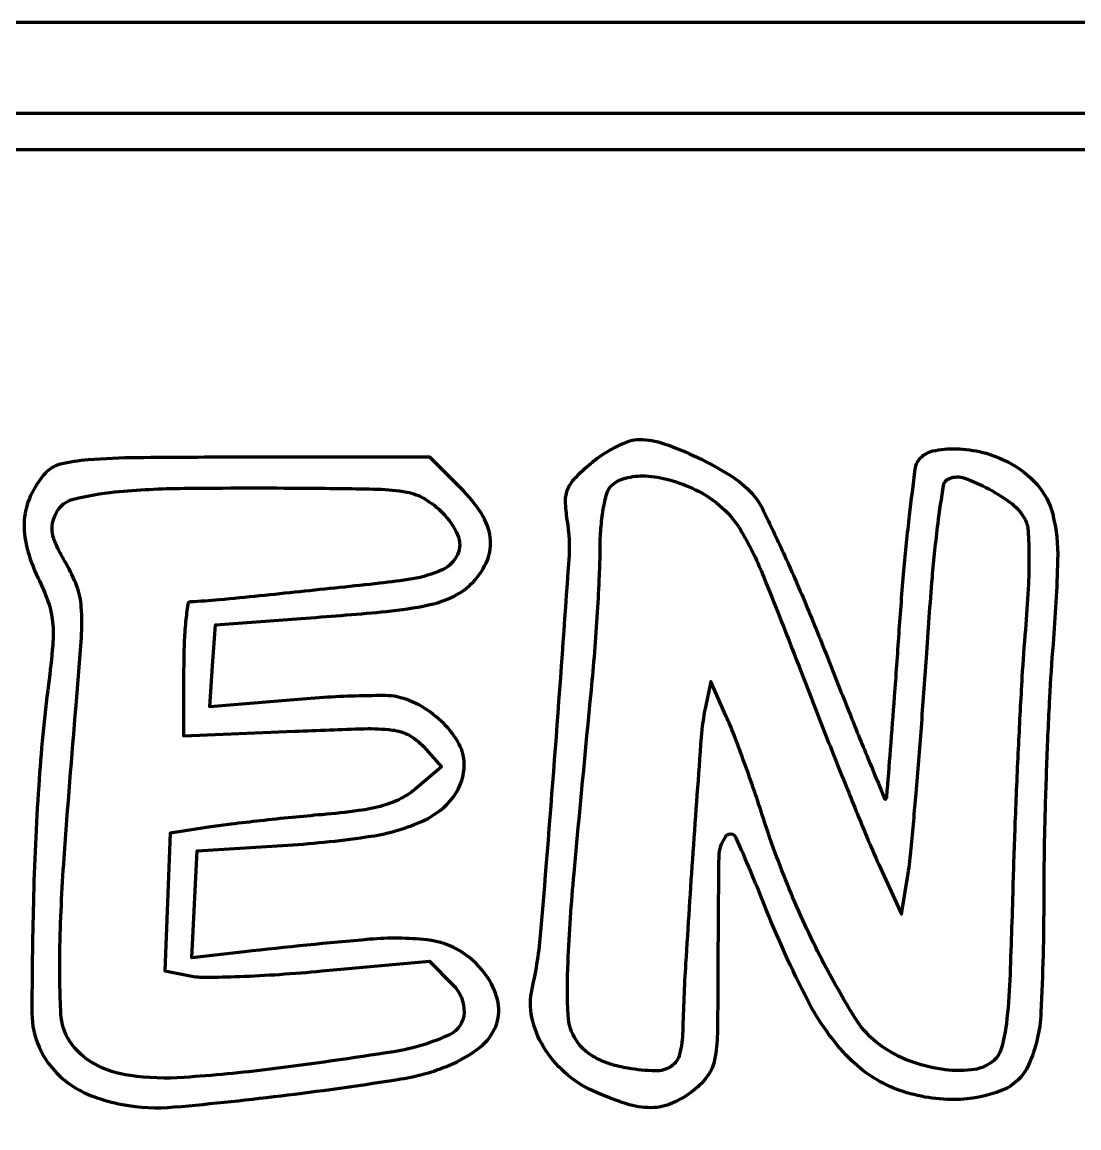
# Model space of a CAD drawing. Extents: x -683.2 to -647, y -482.4 to -428.5.
# Drawn here: x -657.652 to -653.635, y -432.732 to -428.527 of the extents above; entities that cross this region are included whole.
import ezdxf

# ---------------------------------------------------------------- set-up
doc = ezdxf.new("R2010")
doc.units = 0
doc.layers.add('layer0', color=255, linetype='CONTINUOUS', lineweight=100)
doc.layers.add('layer1', color=1, linetype='CONTINUOUS', lineweight=100)

msp = doc.modelspace()

# ---------------------------------------------------------------- linework, layer by layer
at = {"layer": 'layer0'}
for points in [[(-682.6423, -455.2877), (-682.6423, -481.7011), (-665.1423, -481.7011), (-647.6423, -481.7011), (-647.6423, -455.2877), (-647.6423, -428.8742), (-665.1423, -428.8742), (-682.6423, -428.8742), (-682.6423, -455.2877)], [(-676.345, -481.4272), (-676.4146, -481.5635), (-679.4596, -481.5635), (-682.5046, -481.5635), (-682.5046, -455.2877), (-682.5046, -429.0118), (-665.1423, -429.0118), (-647.7799, -429.0118), (-647.7799, -455.2877), (-647.7799, -481.5635), (-650.9962, -481.5635), (-654.2124, -481.5635), (-654.2333, -481.4344)], [(-655.9844, -430.299), (-656.1014, -430.1819), (-656.8051, -430.1819)], [(-656.6176, -431.1038), (-656.9375, -431.1309), (-656.9273, -430.9747), (-656.9171, -430.8186), (-656.5729, -430.7936)], [(-657.0375, -430.9871), (-657.0375, -431.2415), (-656.616, -431.2237)], [(-654.9747, -431.1672), (-655.0342, -431.034), (-655.0544, -431.1328)], [(-656.1259, -431.2822), (-656.0574, -431.3586), (-656.15, -431.4383)], [(-656.9343, -431.5878), (-657.0892, -431.6116), (-657.0992, -431.8733), (-657.1091, -432.135), (-657.0131, -432.1537)], [(-656.8071, -432.0625), (-657.0069, -432.0848), (-656.9964, -431.8819), (-656.986, -431.679), (-656.6418, -431.6569)], [(-654.3949, -431.7306), (-654.3082, -431.9199), (-654.2838, -431.765)], [(-656.5104, -432.1353), (-656.1036, -432.0982), (-656.0141, -432.1878)]]:
    msp.add_lwpolyline(points, dxfattribs=at)
for points, knots in [([(-653.7153, -430.573), (-653.7136, -430.514), (-653.7199, -430.455), (-653.7341, -430.3978), (-653.7341, -430.3978), (-653.7444, -430.3562), (-653.7648, -430.3177), (-653.7935, -430.2858), (-653.7935, -430.2858), (-653.825, -430.2506), (-653.8627, -430.2214), (-653.9047, -430.1997), (-653.9047, -430.1997), (-653.9349, -430.1841), (-653.9668, -430.172), (-653.9998, -430.1636), (-653.9998, -430.1636), (-654.033, -430.1551), (-654.0671, -430.1503), (-654.1014, -430.1494), (-654.1014, -430.1494), (-654.1309, -430.1486), (-654.1605, -430.1515), (-654.1893, -430.158), (-654.1893, -430.158), (-654.2099, -430.1626), (-654.2283, -430.1741), (-654.2414, -430.1906), (-654.2414, -430.1906), (-654.2495, -430.2007), (-654.2547, -430.213), (-654.2563, -430.2259), (-654.2563, -430.2259), (-654.264, -430.2849), (-654.2712, -430.3438), (-654.2781, -430.4029), (-654.2781, -430.4029), (-654.2862, -430.4727), (-654.2933, -430.5426), (-654.2994, -430.6125), (-654.2994, -430.6125), (-654.3065, -430.6927), (-654.3127, -430.7728), (-654.3182, -430.853), (-654.3182, -430.853), (-654.3237, -430.9324), (-654.3293, -431.0118), (-654.335, -431.0912), (-654.335, -431.0912), (-654.34, -431.1584), (-654.345, -431.2257), (-654.3504, -431.293), (-654.3504, -431.293), (-654.3552, -431.353), (-654.36, -431.413), (-654.3648, -431.473), (-654.3648, -431.473), (-654.3651, -431.4759), (-654.3662, -431.4787), (-654.3682, -431.4809), (-654.3682, -431.4809), (-654.3685, -431.4812), (-654.3688, -431.4814), (-654.3692, -431.4816), (-654.3692, -431.4816), (-654.3706, -431.4822), (-654.3723, -431.4815), (-654.3729, -431.4801), (-654.3729, -431.4801), (-654.3942, -431.4288), (-654.4153, -431.3775), (-654.4366, -431.3262), (-654.4366, -431.3262), (-654.4606, -431.2682), (-654.4843, -431.21), (-654.5076, -431.1517), (-654.5076, -431.1517), (-654.5355, -431.0821), (-654.5631, -431.0125), (-654.5905, -430.9427), (-654.5905, -430.9427), (-654.6188, -430.8707), (-654.648, -430.7991), (-654.678, -430.7278), (-654.678, -430.7278), (-654.7054, -430.6628), (-654.7338, -430.5983), (-654.7633, -430.5342), (-654.7633, -430.5342), (-654.7878, -430.4808), (-654.813, -430.4276), (-654.8389, -430.3748), (-654.8389, -430.3748), (-654.8488, -430.3546), (-654.8615, -430.336), (-654.8768, -430.3196), (-654.8768, -430.3196), (-654.9012, -430.2935), (-654.9288, -430.2706), (-654.959, -430.2516), (-654.959, -430.2516), (-654.999, -430.2265), (-655.0403, -430.2037), (-655.0829, -430.1833), (-655.0829, -430.1833), (-655.1246, -430.1632), (-655.1675, -430.1455), (-655.2112, -430.1303), (-655.2112, -430.1303), (-655.2416, -430.1198), (-655.2734, -430.1142), (-655.3055, -430.1139), (-655.3055, -430.1139), (-655.3179, -430.1137), (-655.3301, -430.1158), (-655.3418, -430.1199), (-655.3418, -430.1199), (-655.3585, -430.1257), (-655.3747, -430.1326), (-655.3905, -430.1404), (-655.3905, -430.1404), (-655.4084, -430.1492), (-655.4257, -430.1591), (-655.4424, -430.17), (-655.4424, -430.17), (-655.4589, -430.1808), (-655.4747, -430.1925), (-655.4897, -430.2052), (-655.4897, -430.2052), (-655.5105, -430.2226), (-655.5304, -430.2411), (-655.5493, -430.2605), (-655.5493, -430.2605), (-655.5611, -430.2726), (-655.5705, -430.2869), (-655.577, -430.3026), (-655.577, -430.3026), (-655.5832, -430.3174), (-655.5862, -430.3334), (-655.5858, -430.3495), (-655.5858, -430.3495), (-655.5852, -430.3732), (-655.583, -430.3969), (-655.5792, -430.4203), (-655.5792, -430.4203), (-655.571, -430.4705), (-655.5687, -430.5214), (-655.5723, -430.5722), (-655.5723, -430.5722), (-655.5889, -430.8113), (-655.6063, -431.0504), (-655.6242, -431.2894), (-655.6242, -431.2894), (-655.6417, -431.5216), (-655.66, -431.7538), (-655.6793, -431.9859), (-655.6793, -431.9859), (-655.6853, -432.0592), (-655.6967, -432.1319), (-655.7132, -432.2036), (-655.7132, -432.2036), (-655.7214, -432.2391), (-655.7216, -432.276), (-655.7139, -432.3117), (-655.7139, -432.3117), (-655.7055, -432.351), (-655.6907, -432.3887), (-655.67, -432.4232), (-655.67, -432.4232), (-655.6481, -432.4599), (-655.6207, -432.4931), (-655.5888, -432.5215), (-655.5888, -432.5215), (-655.5568, -432.5501), (-655.5206, -432.5736), (-655.4816, -432.5913), (-655.4816, -432.5913), (-655.4401, -432.6102), (-655.3975, -432.6267), (-655.3541, -432.6408), (-655.3541, -432.6408), (-655.324, -432.6506), (-655.2924, -432.6555), (-655.2607, -432.6552), (-655.2607, -432.6552), (-655.2331, -432.655), (-655.2058, -432.6492), (-655.1805, -432.6381), (-655.1805, -432.6381), (-655.1509, -432.6251), (-655.1231, -432.6085), (-655.0978, -432.5885), (-655.0978, -432.5885), (-655.0777, -432.5727), (-655.0599, -432.5542), (-655.0451, -432.5334), (-655.0451, -432.5334), (-655.0322, -432.5154), (-655.0233, -432.4948), (-655.0191, -432.4731), (-655.0191, -432.4731), (-655.0128, -432.4403), (-655.0093, -432.407), (-655.0088, -432.3735), (-655.0088, -432.3735), (-655.0074, -432.2875), (-655.0067, -432.2014), (-655.0066, -432.1153), (-655.0066, -432.1153), (-655.0065, -431.977), (-655.0054, -431.8387), (-655.0035, -431.7004), (-655.0035, -431.7004), (-655.0031, -431.6728), (-654.994, -431.6461), (-654.9774, -431.6241), (-654.9774, -431.6241), (-654.975, -431.6208), (-654.9717, -431.6183), (-654.9681, -431.6167), (-654.9681, -431.6167), (-654.9563, -431.6115), (-654.9425, -431.6169), (-654.9373, -431.6287), (-654.9373, -431.6287), (-654.9003, -431.7126), (-654.8649, -431.7971), (-654.8311, -431.8823), (-654.8311, -431.8823), (-654.7817, -432.0068), (-654.7264, -432.1287), (-654.6653, -432.2478), (-654.6653, -432.2478), (-654.6238, -432.3285), (-654.5706, -432.4025), (-654.5072, -432.4674), (-654.5072, -432.4674), (-654.4569, -432.5189), (-654.3961, -432.5588), (-654.3289, -432.5844), (-654.3289, -432.5844), (-654.2581, -432.6113), (-654.1829, -432.6249), (-654.1071, -432.6243), (-654.1071, -432.6243), (-654.0453, -432.6239), (-653.9841, -432.612), (-653.9266, -432.5892), (-653.9266, -432.5892), (-653.8816, -432.5714), (-653.8454, -432.5366), (-653.8258, -432.4924), (-653.8258, -432.4924), (-653.798, -432.4295), (-653.782, -432.3622), (-653.7787, -432.2935), (-653.7787, -432.2935), (-653.7717, -432.1486), (-653.7681, -432.0035), (-653.7681, -431.8583), (-653.7681, -431.8583), (-653.7681, -431.78), (-653.7673, -431.7017), (-653.7656, -431.6234), (-653.7656, -431.6234), (-653.7636, -431.5342), (-653.761, -431.4449), (-653.7578, -431.3557), (-653.7578, -431.3557), (-653.7546, -431.2695), (-653.7508, -431.1833), (-653.7464, -431.0971), (-653.7464, -431.0971), (-653.7429, -431.0288), (-653.7383, -430.9606), (-653.7328, -430.8925), (-653.7328, -430.8925), (-653.7242, -430.7862), (-653.7183, -430.6796), (-653.7153, -430.573), (-653.7153, -430.573), (-653.7153, -430.573), (-653.7153, -430.573), (-653.7153, -430.573)], [0, 0, 0, 0, 0.014085, 0.014085, 0.014085, 0.014085, 0.028169, 0.028169, 0.028169, 0.028169, 0.042254, 0.042254, 0.042254, 0.042254, 0.056338, 0.056338, 0.056338, 0.056338, 0.070423, 0.070423, 0.070423, 0.070423, 0.084507, 0.084507, 0.084507, 0.084507, 0.098592, 0.098592, 0.098592, 0.098592, 0.112676, 0.112676, 0.112676, 0.112676, 0.126761, 0.126761, 0.126761, 0.126761, 0.140845, 0.140845, 0.140845, 0.140845, 0.15493, 0.15493, 0.15493, 0.15493, 0.169014, 0.169014, 0.169014, 0.169014, 0.183099, 0.183099, 0.183099, 0.183099, 0.197183, 0.197183, 0.197183, 0.197183, 0.211268, 0.211268, 0.211268, 0.211268, 0.225352, 0.225352, 0.225352, 0.225352, 0.239437, 0.239437, 0.239437, 0.239437, 0.253521, 0.253521, 0.253521, 0.253521, 0.267606, 0.267606, 0.267606, 0.267606, 0.28169, 0.28169, 0.28169, 0.28169, 0.295775, 0.295775, 0.295775, 0.295775, 0.309859, 0.309859, 0.309859, 0.309859, 0.323944, 0.323944, 0.323944, 0.323944, 0.338028, 0.338028, 0.338028, 0.338028, 0.352113, 0.352113, 0.352113, 0.352113, 0.366197, 0.366197, 0.366197, 0.366197, 0.380282, 0.380282, 0.380282, 0.380282, 0.394366, 0.394366, 0.394366, 0.394366, 0.408451, 0.408451, 0.408451, 0.408451, 0.422535, 0.422535, 0.422535, 0.422535, 0.43662, 0.43662, 0.43662, 0.43662, 0.450704, 0.450704, 0.450704, 0.450704, 0.464789, 0.464789, 0.464789, 0.464789, 0.478873, 0.478873, 0.478873, 0.478873, 0.492958, 0.492958, 0.492958, 0.492958, 0.507042, 0.507042, 0.507042, 0.507042, 0.521127, 0.521127, 0.521127, 0.521127, 0.535211, 0.535211, 0.535211, 0.535211, 0.549296, 0.549296, 0.549296, 0.549296, 0.56338, 0.56338, 0.56338, 0.56338, 0.577465, 0.577465, 0.577465, 0.577465, 0.591549, 0.591549, 0.591549, 0.591549, 0.605634, 0.605634, 0.605634, 0.605634, 0.619718, 0.619718, 0.619718, 0.619718, 0.633803, 0.633803, 0.633803, 0.633803, 0.647887, 0.647887, 0.647887, 0.647887, 0.661972, 0.661972, 0.661972, 0.661972, 0.676056, 0.676056, 0.676056, 0.676056, 0.690141, 0.690141, 0.690141, 0.690141, 0.704225, 0.704225, 0.704225, 0.704225, 0.71831, 0.71831, 0.71831, 0.71831, 0.732394, 0.732394, 0.732394, 0.732394, 0.746479, 0.746479, 0.746479, 0.746479, 0.760563, 0.760563, 0.760563, 0.760563, 0.774648, 0.774648, 0.774648, 0.774648, 0.788732, 0.788732, 0.788732, 0.788732, 0.802817, 0.802817, 0.802817, 0.802817, 0.816901, 0.816901, 0.816901, 0.816901, 0.830986, 0.830986, 0.830986, 0.830986, 0.84507, 0.84507, 0.84507, 0.84507, 0.859155, 0.859155, 0.859155, 0.859155, 0.873239, 0.873239, 0.873239, 0.873239, 0.887324, 0.887324, 0.887324, 0.887324, 0.901408, 0.901408, 0.901408, 0.901408, 0.915493, 0.915493, 0.915493, 0.915493, 0.929577, 0.929577, 0.929577, 0.929577, 0.943662, 0.943662, 0.943662, 0.943662, 0.957746, 0.957746, 0.957746, 0.957746, 0.971831, 0.971831, 0.971831, 0.971831, 0.985915, 0.985915, 0.985915, 0.985915, 1, 1, 1, 1]), ([(-656.8051, -430.1819), (-656.9413, -430.1819), (-657.0776, -430.1826), (-657.2139, -430.1837), (-657.2139, -430.1837), (-657.2763, -430.1843), (-657.3386, -430.187), (-657.4008, -430.192), (-657.4008, -430.192), (-657.4365, -430.1948), (-657.4719, -430.2004), (-657.5067, -430.2087), (-657.5067, -430.2087), (-657.5284, -430.2139), (-657.548, -430.2256), (-657.563, -430.2422), (-657.563, -430.2422), (-657.5859, -430.2677), (-657.6049, -430.2965), (-657.6192, -430.3276), (-657.6192, -430.3276), (-657.6328, -430.3571), (-657.6409, -430.3887), (-657.6432, -430.4211), (-657.6432, -430.4211), (-657.6456, -430.4559), (-657.6425, -430.4908), (-657.6337, -430.5246), (-657.6337, -430.5246), (-657.6234, -430.5645), (-657.6092, -430.6031), (-657.5913, -430.6402), (-657.5913, -430.6402), (-657.5767, -430.6704), (-657.5637, -430.7014), (-657.5524, -430.733), (-657.5524, -430.733), (-657.5439, -430.7571), (-657.5383, -430.7821), (-657.5358, -430.8076), (-657.5358, -430.8076), (-657.5328, -430.8369), (-657.5327, -430.8665), (-657.5352, -430.8958), (-657.5352, -430.8958), (-657.5395, -430.9458), (-657.5449, -430.9957), (-657.5513, -431.0454), (-657.5513, -431.0454), (-657.5677, -431.1736), (-657.5801, -431.3022), (-657.5886, -431.4312), (-657.5886, -431.4312), (-657.5984, -431.5795), (-657.6052, -431.728), (-657.6089, -431.8766), (-657.6089, -431.8766), (-657.6124, -432.0164), (-657.6141, -432.1563), (-657.6143, -432.2962), (-657.6143, -432.2962), (-657.6143, -432.3416), (-657.6046, -432.3864), (-657.5858, -432.4277), (-657.5858, -432.4277), (-657.573, -432.4557), (-657.5565, -432.4819), (-657.5366, -432.5055), (-657.5366, -432.5055), (-657.5168, -432.5291), (-657.4938, -432.5498), (-657.4684, -432.5672), (-657.4684, -432.5672), (-657.4409, -432.5861), (-657.4112, -432.6014), (-657.3799, -432.6129), (-657.3799, -432.6129), (-657.3445, -432.626), (-657.308, -432.6361), (-657.2708, -432.6431), (-657.2708, -432.6431), (-657.2057, -432.6553), (-657.1393, -432.6585), (-657.0733, -432.6526), (-657.0733, -432.6526), (-656.9291, -432.6397), (-656.785, -432.6244), (-656.6413, -432.6066), (-656.6413, -432.6066), (-656.4977, -432.5889), (-656.3545, -432.5687), (-656.2116, -432.546), (-656.2116, -432.546), (-656.1438, -432.5353), (-656.0778, -432.5158), (-656.015, -432.488), (-656.015, -432.488), (-655.9772, -432.4713), (-655.9418, -432.4498), (-655.9095, -432.424), (-655.9095, -432.424), (-655.8837, -432.4033), (-655.8636, -432.3764), (-655.8511, -432.3459), (-655.8511, -432.3459), (-655.8395, -432.3178), (-655.8364, -432.2869), (-655.8422, -432.2571), (-655.8422, -432.2571), (-655.8488, -432.2231), (-655.8619, -432.1907), (-655.8809, -432.1618), (-655.8809, -432.1618), (-655.907, -432.1219), (-655.9414, -432.0881), (-655.9818, -432.0626), (-655.9818, -432.0626), (-656.0212, -432.0377), (-656.066, -432.0222), (-656.1124, -432.0172), (-656.1124, -432.0172), (-656.1849, -432.0094), (-656.2581, -432.0087), (-656.3307, -432.015), (-656.3307, -432.015), (-656.4897, -432.029), (-656.6485, -432.0448), (-656.8071, -432.0625)], [0, 0, 0, 0, 0.03125, 0.03125, 0.03125, 0.03125, 0.0625, 0.0625, 0.0625, 0.0625, 0.09375, 0.09375, 0.09375, 0.09375, 0.125, 0.125, 0.125, 0.125, 0.15625, 0.15625, 0.15625, 0.15625, 0.1875, 0.1875, 0.1875, 0.1875, 0.21875, 0.21875, 0.21875, 0.21875, 0.25, 0.25, 0.25, 0.25, 0.28125, 0.28125, 0.28125, 0.28125, 0.3125, 0.3125, 0.3125, 0.3125, 0.34375, 0.34375, 0.34375, 0.34375, 0.375, 0.375, 0.375, 0.375, 0.40625, 0.40625, 0.40625, 0.40625, 0.4375, 0.4375, 0.4375, 0.4375, 0.46875, 0.46875, 0.46875, 0.46875, 0.5, 0.5, 0.5, 0.5, 0.53125, 0.53125, 0.53125, 0.53125, 0.5625, 0.5625, 0.5625, 0.5625, 0.59375, 0.59375, 0.59375, 0.59375, 0.625, 0.625, 0.625, 0.625, 0.65625, 0.65625, 0.65625, 0.65625, 0.6875, 0.6875, 0.6875, 0.6875, 0.71875, 0.71875, 0.71875, 0.71875, 0.75, 0.75, 0.75, 0.75, 0.78125, 0.78125, 0.78125, 0.78125, 0.8125, 0.8125, 0.8125, 0.8125, 0.84375, 0.84375, 0.84375, 0.84375, 0.875, 0.875, 0.875, 0.875, 0.90625, 0.90625, 0.90625, 0.90625, 0.9375, 0.9375, 0.9375, 0.9375, 0.96875, 0.96875, 0.96875, 0.96875, 1, 1, 1, 1]), ([(-655.0544, -431.1328), (-655.0621, -431.1703), (-655.0674, -431.2084), (-655.0703, -431.2466), (-655.0703, -431.2466), (-655.0811, -431.3924), (-655.0916, -431.5382), (-655.1018, -431.684), (-655.1018, -431.684), (-655.1116, -431.8251), (-655.1208, -431.9663), (-655.1295, -432.1075), (-655.1295, -432.1075), (-655.1347, -432.1932), (-655.1384, -432.2789), (-655.1404, -432.3647), (-655.1404, -432.3647), (-655.1412, -432.394), (-655.1451, -432.4232), (-655.1522, -432.4518), (-655.1522, -432.4518), (-655.1569, -432.4706), (-655.1685, -432.4871), (-655.1847, -432.498), (-655.1847, -432.498), (-655.2022, -432.5098), (-655.223, -432.5159), (-655.2441, -432.5154), (-655.2441, -432.5154), (-655.2794, -432.5145), (-655.3145, -432.5112), (-655.3492, -432.5053), (-655.3492, -432.5053), (-655.3713, -432.5016), (-655.3932, -432.4964), (-655.4146, -432.4897), (-655.4146, -432.4897), (-655.4335, -432.4839), (-655.4518, -432.4762), (-655.4692, -432.4668), (-655.4692, -432.4668), (-655.4847, -432.4585), (-655.4993, -432.4484), (-655.5126, -432.4368), (-655.5126, -432.4368), (-655.525, -432.4261), (-655.5358, -432.4137), (-655.5448, -432.3999), (-655.5448, -432.3999), (-655.5638, -432.371), (-655.5746, -432.3375), (-655.5762, -432.3029), (-655.5762, -432.3029), (-655.5791, -432.2362), (-655.5792, -432.1695), (-655.5763, -432.1028), (-655.5763, -432.1028), (-655.5714, -431.9897), (-655.5638, -431.8767), (-655.5535, -431.7639), (-655.5535, -431.7639), (-655.5323, -431.5315), (-655.5103, -431.2991), (-655.4875, -431.0668), (-655.4875, -431.0668), (-655.4828, -431.019), (-655.4786, -430.9712), (-655.4749, -430.9233), (-655.4749, -430.9233), (-655.4709, -430.8724), (-655.4673, -430.8215), (-655.4642, -430.7706), (-655.4642, -430.7706), (-655.4613, -430.724), (-655.4588, -430.6774), (-655.4567, -430.6308), (-655.4567, -430.6308), (-655.4552, -430.5977), (-655.4545, -430.5647), (-655.4545, -430.5316), (-655.4545, -430.5316), (-655.4545, -430.5053), (-655.4534, -430.479), (-655.4514, -430.4527), (-655.4514, -430.4527), (-655.4496, -430.4282), (-655.4465, -430.4037), (-655.4423, -430.3795), (-655.4423, -430.3795), (-655.4389, -430.3594), (-655.4345, -430.3395), (-655.4292, -430.3199), (-655.4292, -430.3199), (-655.4264, -430.3094), (-655.4208, -430.2998), (-655.4131, -430.2921), (-655.4131, -430.2921), (-655.3982, -430.2771), (-655.3795, -430.2664), (-655.3589, -430.2611), (-655.3589, -430.2611), (-655.334, -430.2547), (-655.3082, -430.252), (-655.2824, -430.253), (-655.2824, -430.253), (-655.2514, -430.2543), (-655.2206, -430.2593), (-655.1907, -430.2679), (-655.1907, -430.2679), (-655.1568, -430.2777), (-655.1237, -430.2902), (-655.0917, -430.3054), (-655.0917, -430.3054), (-655.0545, -430.323), (-655.0202, -430.3462), (-654.9899, -430.374), (-654.9899, -430.374), (-654.9598, -430.4016), (-654.9343, -430.4337), (-654.914, -430.4691), (-654.914, -430.4691), (-654.8831, -430.5232), (-654.8558, -430.5795), (-654.8325, -430.6373), (-654.8325, -430.6373), (-654.7804, -430.7667), (-654.7294, -430.8965), (-654.6793, -431.0266), (-654.6793, -431.0266), (-654.6523, -431.0971), (-654.6249, -431.1674), (-654.5973, -431.2376), (-654.5973, -431.2376), (-654.5699, -431.3071), (-654.5422, -431.3765), (-654.5142, -431.4457), (-654.5142, -431.4457), (-654.4899, -431.5058), (-654.4655, -431.5658), (-654.4407, -431.6256), (-654.4407, -431.6256), (-654.426, -431.6609), (-654.4108, -431.6959), (-654.3949, -431.7306)], [0, 0, 0, 0, 0.027778, 0.027778, 0.027778, 0.027778, 0.055556, 0.055556, 0.055556, 0.055556, 0.083333, 0.083333, 0.083333, 0.083333, 0.111111, 0.111111, 0.111111, 0.111111, 0.138889, 0.138889, 0.138889, 0.138889, 0.166667, 0.166667, 0.166667, 0.166667, 0.194444, 0.194444, 0.194444, 0.194444, 0.222222, 0.222222, 0.222222, 0.222222, 0.25, 0.25, 0.25, 0.25, 0.277778, 0.277778, 0.277778, 0.277778, 0.305556, 0.305556, 0.305556, 0.305556, 0.333333, 0.333333, 0.333333, 0.333333, 0.361111, 0.361111, 0.361111, 0.361111, 0.388889, 0.388889, 0.388889, 0.388889, 0.416667, 0.416667, 0.416667, 0.416667, 0.444444, 0.444444, 0.444444, 0.444444, 0.472222, 0.472222, 0.472222, 0.472222, 0.5, 0.5, 0.5, 0.5, 0.527778, 0.527778, 0.527778, 0.527778, 0.555556, 0.555556, 0.555556, 0.555556, 0.583333, 0.583333, 0.583333, 0.583333, 0.611111, 0.611111, 0.611111, 0.611111, 0.638889, 0.638889, 0.638889, 0.638889, 0.666667, 0.666667, 0.666667, 0.666667, 0.694444, 0.694444, 0.694444, 0.694444, 0.722222, 0.722222, 0.722222, 0.722222, 0.75, 0.75, 0.75, 0.75, 0.777778, 0.777778, 0.777778, 0.777778, 0.805556, 0.805556, 0.805556, 0.805556, 0.833333, 0.833333, 0.833333, 0.833333, 0.861111, 0.861111, 0.861111, 0.861111, 0.888889, 0.888889, 0.888889, 0.888889, 0.916667, 0.916667, 0.916667, 0.916667, 0.944444, 0.944444, 0.944444, 0.944444, 0.972222, 0.972222, 0.972222, 0.972222, 1, 1, 1, 1]), ([(-654.2838, -431.765), (-654.2788, -431.7334), (-654.2748, -431.7017), (-654.2719, -431.6698), (-654.2719, -431.6698), (-654.2654, -431.5999), (-654.2592, -431.53), (-654.2533, -431.4601), (-654.2533, -431.4601), (-654.2463, -431.377), (-654.2396, -431.2938), (-654.2334, -431.2106), (-654.2334, -431.2106), (-654.2267, -431.1219), (-654.2204, -431.0331), (-654.2144, -430.9444), (-654.2144, -430.9444), (-654.2075, -430.8424), (-654.1998, -430.7405), (-654.1915, -430.6386), (-654.1915, -430.6386), (-654.1859, -430.5703), (-654.1787, -430.5021), (-654.1699, -430.4341), (-654.1699, -430.4341), (-654.1638, -430.3857), (-654.1567, -430.3374), (-654.1488, -430.2893), (-654.1488, -430.2893), (-654.1468, -430.2769), (-654.1384, -430.2666), (-654.1267, -430.2622), (-654.1267, -430.2622), (-654.1083, -430.2551), (-654.088, -430.2549), (-654.0695, -430.2614), (-654.0695, -430.2614), (-654.0376, -430.2728), (-654.0067, -430.2865), (-653.9769, -430.3025), (-653.9769, -430.3025), (-653.946, -430.3192), (-653.9165, -430.3382), (-653.8887, -430.3596), (-653.8887, -430.3596), (-653.8688, -430.3748), (-653.8523, -430.3942), (-653.8405, -430.4163), (-653.8405, -430.4163), (-653.8331, -430.4301), (-653.8288, -430.4452), (-653.8278, -430.4607), (-653.8278, -430.4607), (-653.8257, -430.4928), (-653.8245, -430.5249), (-653.8243, -430.557), (-653.8243, -430.557), (-653.8243, -430.557), (-653.8243, -430.557), (-653.8243, -430.557)], [0, 0, 0, 0, 0.066667, 0.066667, 0.066667, 0.066667, 0.133333, 0.133333, 0.133333, 0.133333, 0.2, 0.2, 0.2, 0.2, 0.266667, 0.266667, 0.266667, 0.266667, 0.333333, 0.333333, 0.333333, 0.333333, 0.4, 0.4, 0.4, 0.4, 0.466667, 0.466667, 0.466667, 0.466667, 0.533333, 0.533333, 0.533333, 0.533333, 0.6, 0.6, 0.6, 0.6, 0.666667, 0.666667, 0.666667, 0.666667, 0.733333, 0.733333, 0.733333, 0.733333, 0.8, 0.8, 0.8, 0.8, 0.866667, 0.866667, 0.866667, 0.866667, 0.933333, 0.933333, 0.933333, 0.933333, 1, 1, 1, 1]), ([(-656.0141, -432.1878), (-655.986, -432.2159), (-655.9707, -432.2544), (-655.9718, -432.2941), (-655.9718, -432.2941), (-655.9728, -432.3302), (-655.9941, -432.3626), (-656.0269, -432.3777), (-656.0269, -432.3777), (-656.0943, -432.4089), (-656.1656, -432.4306), (-656.239, -432.4423), (-656.239, -432.4423), (-656.3951, -432.4673), (-656.5516, -432.4894), (-656.7084, -432.5088), (-656.7084, -432.5088), (-656.8174, -432.5222), (-656.9267, -432.5327), (-657.0362, -432.5402), (-657.0362, -432.5402), (-657.1046, -432.5449), (-657.1733, -432.5425), (-657.2413, -432.5331), (-657.2413, -432.5331), (-657.2886, -432.5266), (-657.3345, -432.5116), (-657.3765, -432.4889), (-657.3765, -432.4889), (-657.4143, -432.4685), (-657.4464, -432.4391), (-657.4699, -432.4032), (-657.4699, -432.4032), (-657.4904, -432.372), (-657.5022, -432.3359), (-657.5042, -432.2986), (-657.5042, -432.2986), (-657.5082, -432.2204), (-657.5095, -432.1421), (-657.5081, -432.0638), (-657.5081, -432.0638), (-657.5059, -431.9446), (-657.5005, -431.8255), (-657.492, -431.7065), (-657.492, -431.7065), (-657.4781, -431.513), (-657.4629, -431.3195), (-657.4464, -431.1261), (-657.4464, -431.1261), (-657.439, -431.0398), (-657.4324, -430.9535), (-657.4264, -430.8671), (-657.4264, -430.8671), (-657.4238, -430.8288), (-657.4238, -430.7904), (-657.4265, -430.7521), (-657.4265, -430.7521), (-657.4284, -430.7248), (-657.4342, -430.6979), (-657.4437, -430.6722), (-657.4437, -430.6722), (-657.4547, -430.6423), (-657.4684, -430.6134), (-657.4846, -430.586), (-657.4846, -430.586), (-657.4974, -430.5644), (-657.5092, -430.5424), (-657.5201, -430.5198), (-657.5201, -430.5198), (-657.5273, -430.5048), (-657.5326, -430.4889), (-657.5357, -430.4725), (-657.5357, -430.4725), (-657.5382, -430.4593), (-657.5381, -430.4457), (-657.5356, -430.4325), (-657.5356, -430.4325), (-657.5329, -430.4183), (-657.528, -430.4046), (-657.5212, -430.3919), (-657.5212, -430.3919), (-657.5076, -430.3665), (-657.4839, -430.3479), (-657.4559, -430.3409), (-657.4559, -430.3409), (-657.4042, -430.328), (-657.3517, -430.3189), (-657.2988, -430.3138), (-657.2988, -430.3138), (-657.2117, -430.3054), (-657.1244, -430.3008), (-657.0369, -430.2999), (-657.0369, -430.2999), (-656.8796, -430.2984), (-656.7224, -430.2982), (-656.5651, -430.2993), (-656.5651, -430.2993), (-656.4763, -430.3), (-656.3875, -430.3013), (-656.2987, -430.3033), (-656.2987, -430.3033), (-656.2621, -430.3041), (-656.2257, -430.3079), (-656.1897, -430.3144), (-656.1897, -430.3144), (-656.1653, -430.3189), (-656.1418, -430.3278), (-656.1205, -430.3406), (-656.1205, -430.3406), (-656.0963, -430.3552), (-656.0739, -430.3727), (-656.0539, -430.3927), (-656.0539, -430.3927), (-656.0297, -430.417), (-656.0101, -430.4456), (-655.9961, -430.4769), (-655.9961, -430.4769), (-655.9855, -430.5007), (-655.9857, -430.528), (-655.9964, -430.5517), (-655.9964, -430.5517), (-655.9964, -430.5517), (-655.9964, -430.5517), (-655.9964, -430.5517)], [0, 0, 0, 0, 0.032258, 0.032258, 0.032258, 0.032258, 0.064516, 0.064516, 0.064516, 0.064516, 0.096774, 0.096774, 0.096774, 0.096774, 0.129032, 0.129032, 0.129032, 0.129032, 0.16129, 0.16129, 0.16129, 0.16129, 0.193548, 0.193548, 0.193548, 0.193548, 0.225806, 0.225806, 0.225806, 0.225806, 0.258065, 0.258065, 0.258065, 0.258065, 0.290323, 0.290323, 0.290323, 0.290323, 0.322581, 0.322581, 0.322581, 0.322581, 0.354839, 0.354839, 0.354839, 0.354839, 0.387097, 0.387097, 0.387097, 0.387097, 0.419355, 0.419355, 0.419355, 0.419355, 0.451613, 0.451613, 0.451613, 0.451613, 0.483871, 0.483871, 0.483871, 0.483871, 0.516129, 0.516129, 0.516129, 0.516129, 0.548387, 0.548387, 0.548387, 0.548387, 0.580645, 0.580645, 0.580645, 0.580645, 0.612903, 0.612903, 0.612903, 0.612903, 0.645161, 0.645161, 0.645161, 0.645161, 0.677419, 0.677419, 0.677419, 0.677419, 0.709677, 0.709677, 0.709677, 0.709677, 0.741935, 0.741935, 0.741935, 0.741935, 0.774194, 0.774194, 0.774194, 0.774194, 0.806452, 0.806452, 0.806452, 0.806452, 0.83871, 0.83871, 0.83871, 0.83871, 0.870968, 0.870968, 0.870968, 0.870968, 0.903226, 0.903226, 0.903226, 0.903226, 0.935484, 0.935484, 0.935484, 0.935484, 0.967742, 0.967742, 0.967742, 0.967742, 1, 1, 1, 1]), ([(-655.8831, -430.5727), (-655.872, -430.5456), (-655.8682, -430.5159), (-655.8722, -430.4868), (-655.8722, -430.4868), (-655.8766, -430.4545), (-655.8881, -430.4236), (-655.9058, -430.3962), (-655.9058, -430.3962), (-655.9285, -430.3611), (-655.9549, -430.3285), (-655.9844, -430.299)], [0, 0, 0, 0, 0.333333, 0.333333, 0.333333, 0.333333, 0.666667, 0.666667, 0.666667, 0.666667, 1, 1, 1, 1]), ([(-655.9964, -430.5517), (-656.0081, -430.5775), (-656.0288, -430.5982), (-656.0546, -430.6099), (-656.0546, -430.6099), (-656.0908, -430.6263), (-656.129, -430.6379), (-656.1682, -430.6443), (-656.1682, -430.6443), (-656.2092, -430.651), (-656.2504, -430.6566), (-656.2917, -430.661), (-656.2917, -430.661), (-656.3929, -430.6721), (-656.4943, -430.6828), (-656.5956, -430.6933), (-656.5956, -430.6933), (-656.6978, -430.7039), (-656.7999, -430.7143), (-656.9022, -430.7244), (-656.9022, -430.7244), (-656.9386, -430.728), (-656.9752, -430.7304), (-657.0117, -430.7317), (-657.0117, -430.7317), (-657.017, -430.7319), (-657.0213, -430.7358), (-657.022, -430.741), (-657.022, -430.741), (-657.0251, -430.7629), (-657.0278, -430.785), (-657.03, -430.8071), (-657.03, -430.8071), (-657.0327, -430.8345), (-657.0347, -430.8619), (-657.0357, -430.8894), (-657.0357, -430.8894), (-657.0369, -430.922), (-657.0375, -430.9545), (-657.0375, -430.9871)], [0, 0, 0, 0, 0.1, 0.1, 0.1, 0.1, 0.2, 0.2, 0.2, 0.2, 0.3, 0.3, 0.3, 0.3, 0.4, 0.4, 0.4, 0.4, 0.5, 0.5, 0.5, 0.5, 0.6, 0.6, 0.6, 0.6, 0.7, 0.7, 0.7, 0.7, 0.8, 0.8, 0.8, 0.8, 0.9, 0.9, 0.9, 0.9, 1, 1, 1, 1]), ([(-653.8243, -430.557), (-653.8241, -430.5989), (-653.8251, -430.6408), (-653.8273, -430.6826), (-653.8273, -430.6826), (-653.8301, -430.7343), (-653.8336, -430.786), (-653.838, -430.8376), (-653.838, -430.8376), (-653.8431, -430.8976), (-653.8474, -430.9577), (-653.8509, -431.0179), (-653.8509, -431.0179), (-653.8558, -431.103), (-653.8604, -431.1881), (-653.8645, -431.2733), (-653.8645, -431.2733), (-653.869, -431.3664), (-653.8731, -431.4595), (-653.8768, -431.5527), (-653.8768, -431.5527), (-653.8802, -431.6404), (-653.8831, -431.7282), (-653.8855, -431.8159), (-653.8855, -431.8159), (-653.8887, -431.934), (-653.8926, -432.052), (-653.8972, -432.17), (-653.8972, -432.17), (-653.8992, -432.2258), (-653.9036, -432.2815), (-653.9102, -432.3369), (-653.9102, -432.3369), (-653.914, -432.369), (-653.9206, -432.4007), (-653.9299, -432.4316), (-653.9299, -432.4316), (-653.9358, -432.4514), (-653.9479, -432.4687), (-653.9644, -432.481), (-653.9644, -432.481), (-653.9875, -432.4984), (-654.0149, -432.509), (-654.0436, -432.5117), (-654.0436, -432.5117), (-654.0815, -432.5154), (-654.1196, -432.5145), (-654.1572, -432.5091), (-654.1572, -432.5091), (-654.199, -432.503), (-654.2401, -432.4923), (-654.2795, -432.4772), (-654.2795, -432.4772), (-654.3174, -432.4626), (-654.3532, -432.4434), (-654.3862, -432.4199), (-654.3862, -432.4199), (-654.4257, -432.3918), (-654.4592, -432.3561), (-654.4849, -432.3149), (-654.4849, -432.3149), (-654.5299, -432.2426), (-654.572, -432.1684), (-654.611, -432.0926), (-654.611, -432.0926), (-654.6563, -432.0045), (-654.6979, -431.9145), (-654.7357, -431.8228), (-654.7357, -431.8228), (-654.7738, -431.7304), (-654.808, -431.6365), (-654.8384, -431.5414), (-654.8384, -431.5414), (-654.8492, -431.5072), (-654.8605, -431.4732), (-654.8721, -431.4393), (-654.8721, -431.4393), (-654.8845, -431.4035), (-654.8971, -431.3677), (-654.9101, -431.3321), (-654.9101, -431.3321), (-654.9219, -431.2995), (-654.9341, -431.2671), (-654.9465, -431.2348), (-654.9465, -431.2348), (-654.9553, -431.212), (-654.9647, -431.1895), (-654.9747, -431.1672)], [0, 0, 0, 0, 0.045455, 0.045455, 0.045455, 0.045455, 0.090909, 0.090909, 0.090909, 0.090909, 0.136364, 0.136364, 0.136364, 0.136364, 0.181818, 0.181818, 0.181818, 0.181818, 0.227273, 0.227273, 0.227273, 0.227273, 0.272727, 0.272727, 0.272727, 0.272727, 0.318182, 0.318182, 0.318182, 0.318182, 0.363636, 0.363636, 0.363636, 0.363636, 0.409091, 0.409091, 0.409091, 0.409091, 0.454545, 0.454545, 0.454545, 0.454545, 0.5, 0.5, 0.5, 0.5, 0.545455, 0.545455, 0.545455, 0.545455, 0.590909, 0.590909, 0.590909, 0.590909, 0.636364, 0.636364, 0.636364, 0.636364, 0.681818, 0.681818, 0.681818, 0.681818, 0.727273, 0.727273, 0.727273, 0.727273, 0.772727, 0.772727, 0.772727, 0.772727, 0.818182, 0.818182, 0.818182, 0.818182, 0.863636, 0.863636, 0.863636, 0.863636, 0.909091, 0.909091, 0.909091, 0.909091, 0.954545, 0.954545, 0.954545, 0.954545, 1, 1, 1, 1]), ([(-656.5729, -430.7936), (-656.4705, -430.7862), (-656.3681, -430.7777), (-656.2659, -430.7682), (-656.2659, -430.7682), (-656.2125, -430.7632), (-656.1595, -430.755), (-656.1072, -430.7437), (-656.1072, -430.7437), (-656.0731, -430.7363), (-656.04, -430.7249), (-656.0088, -430.7095), (-656.0088, -430.7095), (-655.9814, -430.6962), (-655.9568, -430.6779), (-655.9362, -430.6557), (-655.9362, -430.6557), (-655.9136, -430.6315), (-655.8956, -430.6034), (-655.8831, -430.5727), (-655.8831, -430.5727), (-655.8831, -430.5727), (-655.8831, -430.5727), (-655.8831, -430.5727)], [0, 0, 0, 0, 0.166667, 0.166667, 0.166667, 0.166667, 0.333333, 0.333333, 0.333333, 0.333333, 0.5, 0.5, 0.5, 0.5, 0.666667, 0.666667, 0.666667, 0.666667, 0.833333, 0.833333, 0.833333, 0.833333, 1, 1, 1, 1]), ([(-656.6418, -431.6569), (-656.5359, -431.6501), (-656.4303, -431.6388), (-656.3254, -431.623), (-656.3254, -431.623), (-656.2559, -431.6125), (-656.1883, -431.5923), (-656.1245, -431.5631), (-656.1245, -431.5631), (-656.0801, -431.5428), (-656.0416, -431.5118), (-656.0122, -431.4729), (-656.0122, -431.4729), (-655.9853, -431.4373), (-655.9707, -431.3939), (-655.9707, -431.3492), (-655.9707, -431.3492), (-655.9707, -431.3224), (-655.9775, -431.2959), (-655.9905, -431.2724), (-655.9905, -431.2724), (-656.0063, -431.2438), (-656.026, -431.2176), (-656.0491, -431.1944), (-656.0491, -431.1944), (-656.074, -431.1694), (-656.1021, -431.1478), (-656.1326, -431.13), (-656.1326, -431.13), (-656.1616, -431.1131), (-656.1931, -431.1007), (-656.2258, -431.0932), (-656.2258, -431.0932), (-656.2405, -431.0898), (-656.2554, -431.0882), (-656.2704, -431.0882), (-656.2704, -431.0882), (-656.3038, -431.0882), (-656.3372, -431.0886), (-656.3705, -431.0895), (-656.3705, -431.0895), (-656.4103, -431.0906), (-656.4501, -431.0923), (-656.4898, -431.0946), (-656.4898, -431.0946), (-656.5324, -431.0971), (-656.575, -431.1002), (-656.6176, -431.1038)], [0, 0, 0, 0, 0.083333, 0.083333, 0.083333, 0.083333, 0.166667, 0.166667, 0.166667, 0.166667, 0.25, 0.25, 0.25, 0.25, 0.333333, 0.333333, 0.333333, 0.333333, 0.416667, 0.416667, 0.416667, 0.416667, 0.5, 0.5, 0.5, 0.5, 0.583333, 0.583333, 0.583333, 0.583333, 0.666667, 0.666667, 0.666667, 0.666667, 0.75, 0.75, 0.75, 0.75, 0.833333, 0.833333, 0.833333, 0.833333, 0.916667, 0.916667, 0.916667, 0.916667, 1, 1, 1, 1]), ([(-656.616, -431.2237), (-656.5278, -431.2199), (-656.4396, -431.2168), (-656.3513, -431.2142), (-656.3513, -431.2142), (-656.3156, -431.2132), (-656.2798, -431.2148), (-656.2442, -431.2191), (-656.2442, -431.2191), (-656.2218, -431.2217), (-656.2001, -431.2286), (-656.1802, -431.2393), (-656.1802, -431.2393), (-656.1598, -431.2504), (-656.1414, -431.2649), (-656.1259, -431.2822)], [0, 0, 0, 0, 0.25, 0.25, 0.25, 0.25, 0.5, 0.5, 0.5, 0.5, 0.75, 0.75, 0.75, 0.75, 1, 1, 1, 1]), ([(-656.15, -431.4383), (-656.1682, -431.4539), (-656.1882, -431.4674), (-656.2095, -431.4785), (-656.2095, -431.4785), (-656.2317, -431.4901), (-656.255, -431.4994), (-656.2791, -431.5062), (-656.2791, -431.5062), (-656.3098, -431.515), (-656.3411, -431.5215), (-656.3727, -431.5257), (-656.3727, -431.5257), (-656.4186, -431.532), (-656.4648, -431.537), (-656.511, -431.541), (-656.511, -431.541), (-656.5491, -431.5443), (-656.5872, -431.5478), (-656.6252, -431.5516), (-656.6252, -431.5516), (-656.6655, -431.5556), (-656.7058, -431.5598), (-656.7461, -431.5643), (-656.7461, -431.5643), (-656.783, -431.5684), (-656.8198, -431.5726), (-656.8565, -431.5771), (-656.8565, -431.5771), (-656.8825, -431.5803), (-656.9084, -431.5839), (-656.9343, -431.5878)], [0, 0, 0, 0, 0.125, 0.125, 0.125, 0.125, 0.25, 0.25, 0.25, 0.25, 0.375, 0.375, 0.375, 0.375, 0.5, 0.5, 0.5, 0.5, 0.625, 0.625, 0.625, 0.625, 0.75, 0.75, 0.75, 0.75, 0.875, 0.875, 0.875, 0.875, 1, 1, 1, 1]), ([(-657.0131, -432.1537), (-656.9937, -432.1575), (-656.9739, -432.1593), (-656.9542, -432.1591), (-656.9542, -432.1591), (-656.9114, -432.1586), (-656.8686, -432.1576), (-656.8258, -432.156), (-656.8258, -432.156), (-656.7749, -432.1542), (-656.724, -432.1516), (-656.6732, -432.1482), (-656.6732, -432.1482), (-656.6188, -432.1445), (-656.5646, -432.1403), (-656.5104, -432.1353)], [0, 0, 0, 0, 0.25, 0.25, 0.25, 0.25, 0.5, 0.5, 0.5, 0.5, 0.75, 0.75, 0.75, 0.75, 1, 1, 1, 1])]:
    msp.add_open_spline(points, degree=3, knots=knots, dxfattribs=at)
at = {"layer": 'layer1'}
msp.add_lwpolyline([(-683.2351, -428.5273), (-647.0322, -428.5273), (-647.0322, -482.3772), (-683.2351, -482.3772), (-683.2351, -428.5273)], dxfattribs=at)

doc.saveas('drawing.dxf')
